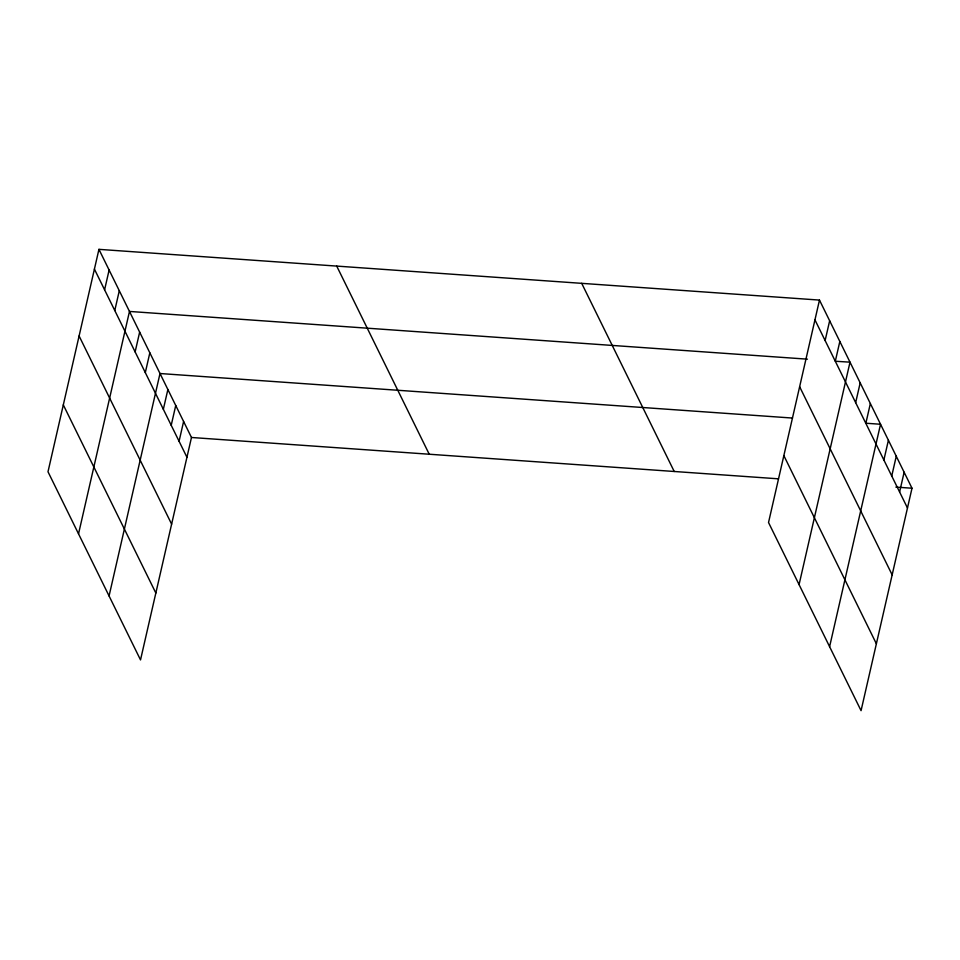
<?xml version="1.0" encoding="UTF-8"?>
<svg xmlns="http://www.w3.org/2000/svg" width="960" height="960" viewBox="0 0 960 960"><rect width="100%" height="100%" fill="white"/><g stroke="black" fill="none" stroke-linecap="round" stroke-linejoin="round"><path stroke-width="1.44" d="M98.94 249.348L48 471.768L140.52 659.916L191.472 437.484L98.94 249.348L819.48 300.084L912 488.232L861.06 710.652L768.528 522.516L819.48 300.084M104.592 289.812L109.116 270.036M114.768 310.512L119.304 290.736M78.528 533.868L129.48 311.436L807.444 359.172M135.132 351.9L139.656 332.124M145.308 372.6L149.832 352.824M109.068 595.956L160.008 373.524L792.48 418.056M163.344 409.284L167.88 389.508M171.216 425.28L175.74 405.504M179.076 441.264L183.6 421.5M825.12 340.548L829.656 320.772M839.832 341.472L835.308 361.248L850.008 362.172L799.068 584.604M855.66 402.636L860.184 382.86M865.836 423.336L870.36 403.56M829.596 646.692L880.536 424.26L865.86 423.228M883.872 460.02L888.408 440.244M891.744 476.016L896.268 456.24M899.604 492L904.14 472.236M191.472 437.484L778.44 478.824M895.86 487.092L912 488.232M814.944 319.848L907.476 507.996M799.632 386.724L892.152 574.872M783.852 455.628L876.372 643.776M581.7 283.332L674.22 471.48M336.72 266.088L429.24 454.236M94.416 269.112L186.936 457.26M79.104 335.988L171.624 524.136M63.312 404.892L155.844 593.04"/></g></svg>
